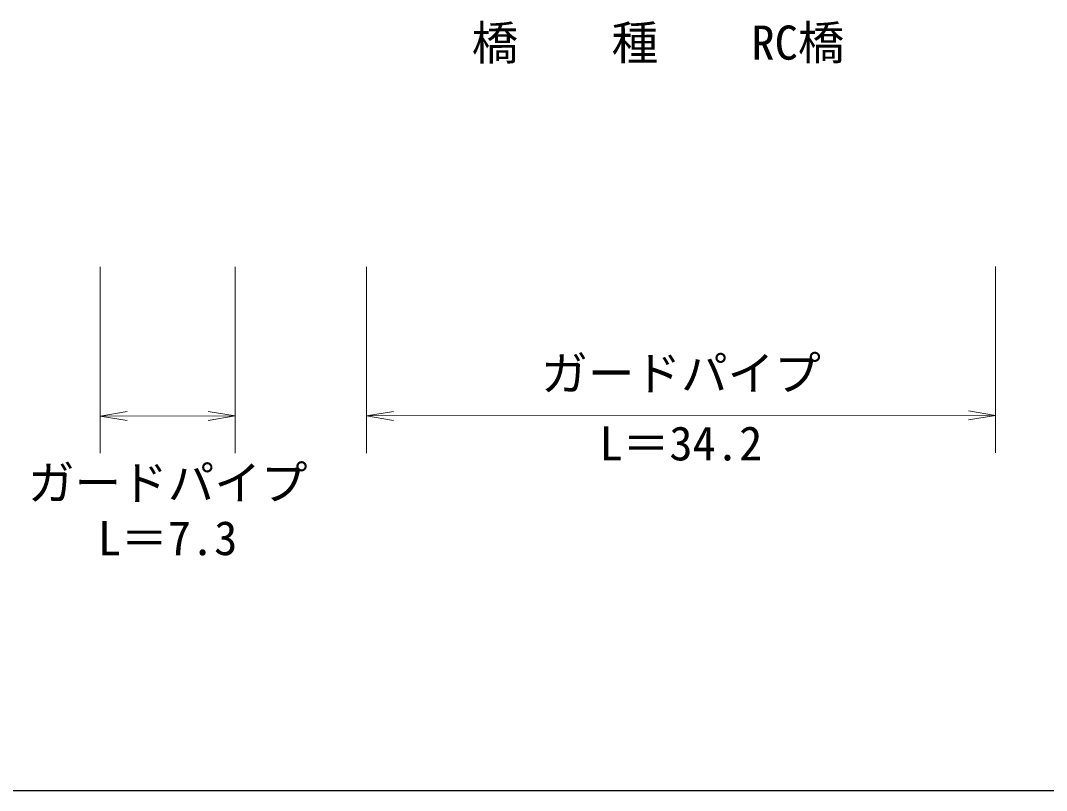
# Model space of a CAD drawing. Units: millimetres, scale not verified. Extents: x 40000 to 680000, y 20000 to 380000.
# Drawn here: x 280102 to 335128, y 205000 to 246315 of the extents above; entities that cross this region are included whole.
import ezdxf
from ezdxf.enums import TextEntityAlignment as Align

# ---------------------------------------------------------------- set-up
doc = ezdxf.new("R2010")
doc.units = ezdxf.units.MM
doc.header["$LTSCALE"] = 1000
for name, color, linetype, lineweight in [('M-STR-STR1', 1, 'Continuous', 13), ('M-STR-STR3', 7, 'Continuous', 13), ('M-TTL-BAND', 7, 'Continuous', 25)]:
    doc.layers.add(name, color=color, linetype=linetype, lineweight=lineweight)
doc.styles.add('ＭＳ ゴシック', font='')
doc.styles.get('ＭＳ ゴシック').set_extended_font_data('MS Gothic')

# ---------------------------------------------------------------- blocks, each defined once
blk = doc.blocks.new('open_arrow')
at = {"color": 0, "linetype": 'Continuous', "lineweight": -2}
blk.add_lwpolyline([(7.5, 1.25), (0, 0), (7.5, -1.25)], dxfattribs=at)

msp = doc.modelspace()

# ---------------------------------------------------------------- linework, layer by layer
at = {"layer": 'M-STR-STR3'}
for p, q in [((284368, 233093), (284375, 223093)), ((291607, 233098), (291614, 223098)), ((298653, 233102), (298660, 223102)), ((332392, 233124), (332399, 223124)), ((284373, 225093), (291612, 225098)), ((298658, 225102), (332398, 225124))]:
    msp.add_line(p, q, dxfattribs=at)
at = {"layer": 'M-TTL-BAND'}
msp.add_line((40000, 205000), (579000, 205000), dxfattribs=at)

# ---------------------------------------------------------------- block references
at = {"layer": 'M-STR-STR3', "xscale": 193, "yscale": 193}
for p in [(284373, 225093), (298658, 225102)]:
    msp.add_blockref('open_arrow', p, dxfattribs=at)
at = {"layer": 'M-STR-STR3', "xscale": 193, "yscale": 193, "rotation": 180}
for p in [(291612, 225098), (332398, 225124)]:
    msp.add_blockref('open_arrow', p, dxfattribs=at)

# ---------------------------------------------------------------- texts
at = {"layer": 'M-STR-STR1', "style": 'ＭＳ ゴシック'}
for s, p in [('橋\u3000\u3000種', (304299, 243653)), ('RC橋', (319299, 243663))]:
    msp.add_text(s, height=1833, rotation=0.037, dxfattribs=at).set_placement(p, align=Align.BOTTOM_LEFT)
at = {"layer": 'M-STR-STR3', "style": 'ＭＳ ゴシック'}
for s, p in [('ガードパイプ', (308026, 228297)), ('L＝34.2', (311153, 224540)), ('ガードパイプ', (280495, 222424)), ('L＝7.3', (284247, 219456))]:
    msp.add_text(s, height=1833, rotation=0.037, dxfattribs=at).set_placement(p, align=Align.TOP_LEFT)

doc.saveas('drawing.dxf')
